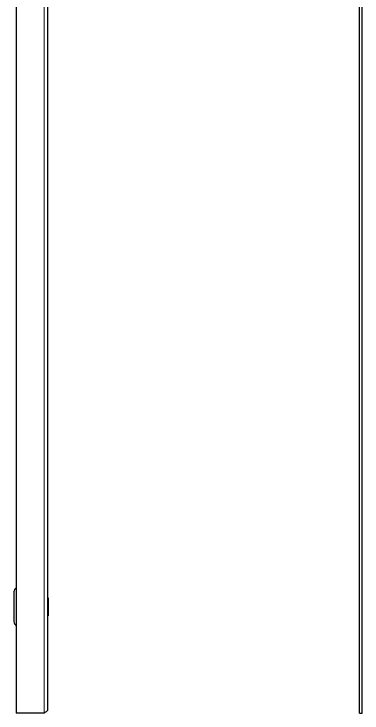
# Model space of a CAD drawing. Header units: millimetres. Extents: x -222 to 828, y -583 to 956.
# Drawn here: x 360.3 to 582.9, y -260.6 to 186.8 of the extents above; entities that cross this region are included whole.
import ezdxf

# ---------------------------------------------------------------- set-up
doc = ezdxf.new("R2010")
doc.units = ezdxf.units.MM

msp = doc.modelspace()

# ---------------------------------------------------------------- linework, layer by layer
at = {"color": 7, "linetype": 'Continuous', "lineweight": 25}
for p, q in [((361.76, 700.39), (361.76, -260.61)), ((381.76, 698.29), (381.76, -258.51)), ((581.36, -260.61), (581.36, 700.39)), ((582.86, -260.61), (582.86, 700.39)), ((360.26, -183.11), (360.26, -202.11)), ((382.02, -186.83), (381.76, -186.83)), ((382.02, -186.83), (382.02, -198.4)), ((381.76, -198.4), (382.02, -198.4)), ((379.66, -260.61), (361.76, -260.61)), ((581.36, -260.61), (582.86, -260.61))]:
    msp.add_line(p, q, dxfattribs=at)
at = {"color": 8, "linetype": 'Continuous', "lineweight": 18}
msp.add_line((379.66, 700.39), (379.66, -260.61), dxfattribs=at)
at = {"color": 7, "linetype": 'Continuous', "lineweight": 25}
for centre, start, end in [((363.26, -183.11), 120, 180), ((363.26, -202.11), 180, 240)]:
    msp.add_arc(centre, 3, start, end, dxfattribs=at)
msp.add_open_spline([(381.76, -258.51), (381.73, -258.69), (381.67, -259.04), (381.18, -259.56), (380.49, -260.09), (379.94, -260.44), (379.66, -260.61)], degree=3, dxfattribs=at)
msp.add_open_spline([(582.86, -260.61), (582.87, -260.43), (582.9, -260.07), (582.98, -259.7), (583.06, -259.5), (583.06, -259.49)], degree=3, knots=[0, 0, 0, 0, 0.48755, 0.97507, 1, 1, 1, 1], dxfattribs=at)

doc.saveas('drawing.dxf')
